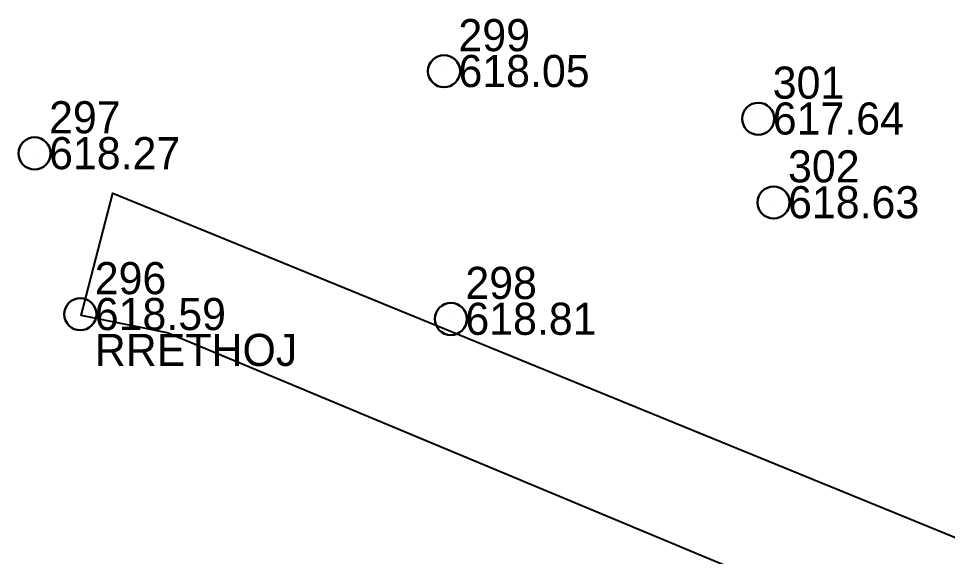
# Model space of a CAD drawing. Header units: centimetres. Extents: x 85226 to 578505, y -13061 to 170378.
# Drawn here: x 460978 to 463873, y 96810 to 98485 of the extents above; entities that cross this region are included whole.
import ezdxf

# ---------------------------------------------------------------- set-up
doc = ezdxf.new("R2010")
doc.units = ezdxf.units.CM
for name, color, linetype in [('Parcela Baze', 7, 'Continuous'), ('V-NODE', 1, 'Continuous'), ('V-NODE-TEXT', 11, 'Continuous')]:
    doc.layers.add(name, color=color, linetype=linetype)

# ---------------------------------------------------------------- blocks, each defined once
blk = doc.blocks.new('*U3408')
at = {"color": 0, "linetype": 'ByBlock', "lineweight": -2, "transparency": 16777216}
blk.add_line((0, 0), (0, 0), dxfattribs=at)
blk.add_circle((0, 0), 0.5, dxfattribs=at)
blk = doc.blocks.new('*U3529', base_point=(7509416.142, 4726910.174, 618.5852))
at = {"layer": 'V-NODE-TEXT', "color": 1, "linetype": 'ByBlock', "char_height": 1}
for s, insert, attachment_point in [('296', (7509416.592, 4726910.784573, 618.5852), 7), ('618.59', (7509416.592, 4726910.174, 618.5852), 4), ('RRETHOJ', (7509416.592, 4726909.563427, 618.5852), 1)]:
    blk.add_mtext(s, dxfattribs=dict(at, insert=insert, attachment_point=attachment_point))
blk = doc.blocks.new('*U3530', base_point=(7509416.142, 4726910.174, 618.585))
at = {"layer": 'V-NODE-TEXT', "color": 7, "lineweight": -2}
blk.add_blockref('*U3529', (7509416.142, 4726910.174, 618.585), dxfattribs=at)
blk = doc.blocks.new('*U3531', base_point=(7509416.142, 4726910.174, 618.585))
at = {"layer": 'V-NODE', "color": 7, "lineweight": -2, "xscale": 0.9999999800000003, "yscale": 0.9999999800000003, "zscale": 0.9999999800000003}
blk.add_blockref('*U3408', (7509416.142, 4726910.174, 618.585), dxfattribs=at)
at = {"layer": 'V-NODE-TEXT', "color": 7, "lineweight": -2}
blk.add_blockref('*U3530', (7509416.142, 4726910.174, 618.585), dxfattribs=at)
blk = doc.blocks.new('*U3532', base_point=(7509414.718, 4726915.185, 618.274))
at = {"layer": 'V-NODE-TEXT', "color": 1, "linetype": 'ByBlock', "char_height": 1}
for s, insert, attachment_point in [('297', (7509415.168, 4726915.795573, 618.274), 7), ('618.27', (7509415.168, 4726915.185, 618.274), 4)]:
    blk.add_mtext(s, dxfattribs=dict(at, insert=insert, attachment_point=attachment_point))
blk = doc.blocks.new('*U3533', base_point=(7509414.718, 4726915.185, 618.274))
at = {"layer": 'V-NODE-TEXT', "color": 7, "lineweight": -2}
blk.add_blockref('*U3532', (7509414.718, 4726915.185, 618.274), dxfattribs=at)
blk = doc.blocks.new('*U3534', base_point=(7509414.718, 4726915.185, 618.274))
at = {"layer": 'V-NODE', "color": 7, "lineweight": -2, "xscale": 0.9999999800000003, "yscale": 0.9999999800000003, "zscale": 0.9999999800000003}
blk.add_blockref('*U3408', (7509414.718, 4726915.185, 618.274), dxfattribs=at)
at = {"layer": 'V-NODE-TEXT', "color": 7, "lineweight": -2}
blk.add_blockref('*U3533', (7509414.718, 4726915.185, 618.274), dxfattribs=at)
blk = doc.blocks.new('*U3535', base_point=(7509427.694, 4726910.026, 618.8144))
at = {"layer": 'V-NODE-TEXT', "color": 1, "linetype": 'ByBlock', "char_height": 1}
for s, insert, attachment_point in [('298', (7509428.144, 4726910.636573, 618.8144), 7), ('618.81', (7509428.144, 4726910.026, 618.8144), 4)]:
    blk.add_mtext(s, dxfattribs=dict(at, insert=insert, attachment_point=attachment_point))
blk = doc.blocks.new('*U3536', base_point=(7509427.694, 4726910.026, 618.814))
at = {"layer": 'V-NODE-TEXT', "color": 7, "lineweight": -2}
blk.add_blockref('*U3535', (7509427.694, 4726910.026, 618.814), dxfattribs=at)
blk = doc.blocks.new('*U3537', base_point=(7509427.694, 4726910.026, 618.814))
at = {"layer": 'V-NODE', "color": 7, "lineweight": -2, "xscale": 0.9999999800000003, "yscale": 0.9999999800000003, "zscale": 0.9999999800000003}
blk.add_blockref('*U3408', (7509427.694, 4726910.026, 618.814), dxfattribs=at)
at = {"layer": 'V-NODE-TEXT', "color": 7, "lineweight": -2}
blk.add_blockref('*U3536', (7509427.694, 4726910.026, 618.814), dxfattribs=at)
blk = doc.blocks.new('*U3538', base_point=(7509427.479, 4726917.744, 618.0452))
at = {"layer": 'V-NODE-TEXT', "color": 1, "linetype": 'ByBlock', "char_height": 1}
for s, insert, attachment_point in [('299', (7509427.929, 4726918.354573, 618.0452), 7), ('618.05', (7509427.929, 4726917.744, 618.0452), 4)]:
    blk.add_mtext(s, dxfattribs=dict(at, insert=insert, attachment_point=attachment_point))
blk = doc.blocks.new('*U3539', base_point=(7509427.479, 4726917.744, 618.045))
at = {"layer": 'V-NODE-TEXT', "color": 7, "lineweight": -2}
blk.add_blockref('*U3538', (7509427.479, 4726917.744, 618.045), dxfattribs=at)
blk = doc.blocks.new('*U3540', base_point=(7509427.479, 4726917.744, 618.045))
at = {"layer": 'V-NODE', "color": 7, "lineweight": -2, "xscale": 0.9999999800000003, "yscale": 0.9999999800000003, "zscale": 0.9999999800000003}
blk.add_blockref('*U3408', (7509427.479, 4726917.744, 618.045), dxfattribs=at)
at = {"layer": 'V-NODE-TEXT', "color": 7, "lineweight": -2}
blk.add_blockref('*U3539', (7509427.479, 4726917.744, 618.045), dxfattribs=at)
blk = doc.blocks.new('*U3541', base_point=(7509437.275, 4726916.264, 617.637))
at = {"layer": 'V-NODE-TEXT', "color": 1, "linetype": 'ByBlock', "char_height": 1}
for s, insert, attachment_point in [('301', (7509437.725, 4726916.874573, 617.637), 7), ('617.64', (7509437.725, 4726916.264, 617.637), 4)]:
    blk.add_mtext(s, dxfattribs=dict(at, insert=insert, attachment_point=attachment_point))
blk = doc.blocks.new('*U3542', base_point=(7509437.275, 4726916.264, 617.637))
at = {"layer": 'V-NODE-TEXT', "color": 7, "lineweight": -2}
blk.add_blockref('*U3541', (7509437.275, 4726916.264, 617.637), dxfattribs=at)
blk = doc.blocks.new('*U3543', base_point=(7509437.275, 4726916.264, 617.637))
at = {"layer": 'V-NODE', "color": 7, "lineweight": -2, "xscale": 0.9999999800000003, "yscale": 0.9999999800000003, "zscale": 0.9999999800000003}
blk.add_blockref('*U3408', (7509437.275, 4726916.264, 617.637), dxfattribs=at)
at = {"layer": 'V-NODE-TEXT', "color": 7, "lineweight": -2}
blk.add_blockref('*U3542', (7509437.275, 4726916.264, 617.637), dxfattribs=at)
blk = doc.blocks.new('*U3544', base_point=(7509437.752, 4726913.656, 618.634))
at = {"layer": 'V-NODE-TEXT', "color": 1, "linetype": 'ByBlock', "char_height": 1}
for s, insert, attachment_point in [('302', (7509438.202, 4726914.267, 618.634), 7), ('618.63', (7509438.202, 4726913.656, 618.634), 4)]:
    blk.add_mtext(s, dxfattribs=dict(at, insert=insert, attachment_point=attachment_point))
blk = doc.blocks.new('*U3545', base_point=(7509437.752, 4726913.656, 618.634))
at = {"layer": 'V-NODE-TEXT', "color": 7, "lineweight": -2}
blk.add_blockref('*U3544', (7509437.752, 4726913.656, 618.634), dxfattribs=at)
blk = doc.blocks.new('*U3546', base_point=(7509437.752, 4726913.656, 618.634))
at = {"layer": 'V-NODE', "color": 7, "lineweight": -2, "xscale": 0.9999999800000003, "yscale": 0.9999999800000003, "zscale": 0.9999999800000003}
blk.add_blockref('*U3408', (7509437.752, 4726913.656, 618.634), dxfattribs=at)
at = {"layer": 'V-NODE-TEXT', "color": 7, "lineweight": -2}
blk.add_blockref('*U3545', (7509437.752, 4726913.656, 618.634), dxfattribs=at)

msp = doc.modelspace()

# ---------------------------------------------------------------- linework, layer by layer
at = {"layer": 'Parcela Baze', "color": 6}
msp.add_lwpolyline([(464853.063, 96083.634), (461441.263, 97506.534), (461173.463, 97560.034), (461272.063, 97941.134), (465019.563, 96410.334)], dxfattribs=at)

# ---------------------------------------------------------------- block references
at = {"color": 5, "lineweight": 30, "xscale": 100, "yscale": 100, "zscale": 100}
for name, p in [('*U3540', (462304.163, 98320.934, 61804.52)), ('*U3543', (463283.763, 98172.934, 61763.7)), ('*U3534', (461028.063, 98065.034, 61827.4)), ('*U3546', (463331.463, 97912.134, 61863.43)), ('*U3531', (461170.463, 97563.934, 61858.52)), ('*U3537', (462325.663, 97549.134, 61881.44))]:
    msp.add_blockref(name, p, dxfattribs=at)

doc.saveas('drawing.dxf')
